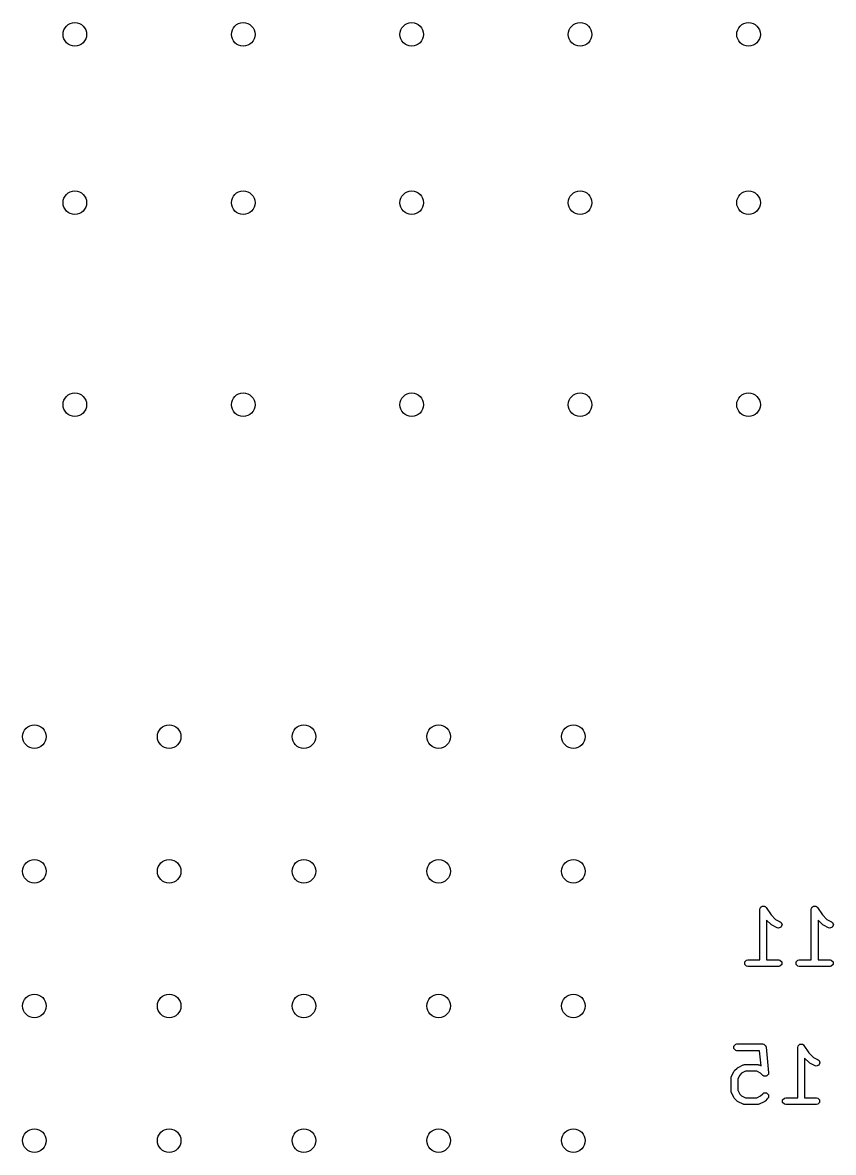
# Model space of a CAD drawing. Header units: inches. Extents: x 0.38 to 5.39, y 0.12 to 3.22.
# Drawn here: x 0.522 to 0.996, y 1.644 to 2.304 of the extents above; entities that cross this region are included whole.
import ezdxf

# ---------------------------------------------------------------- set-up
doc = ezdxf.new("R2010")
doc.units = ezdxf.units.IN
doc.header["$MEASUREMENT"] = 0
doc.layers.add('BLACK', color=250, linetype='CONTINUOUS')

msp = doc.modelspace()

# ---------------------------------------------------------------- linework, layer by layer
at = {"layer": 'BLACK', "linetype": 'CONTINUOUS'}
for p, q in [((0.95295, 1.78587), (0.9531, 1.78662)), ((0.95295, 1.75634), (0.95295, 1.78587)), ((0.9531, 1.78662), (0.95325, 1.78677)), ((0.95325, 1.78677), (0.95329, 1.78697)), ((0.95329, 1.78697), (0.95376, 1.78728)), ((0.95376, 1.78728), (0.95417, 1.78769)), ((0.95417, 1.78769), (0.95437, 1.78769)), ((0.95437, 1.78769), (0.95454, 1.7878)), ((0.95454, 1.7878), (0.9551, 1.78769)), ((0.9551, 1.78769), (0.95568, 1.78769)), ((0.95568, 1.78769), (0.95582, 1.78755)), ((0.95582, 1.78755), (0.95602, 1.78751)), ((0.95602, 1.78751), (0.95656, 1.78696)), ((0.95656, 1.78696), (0.95945, 1.78263)), ((0.98295, 1.78587), (0.9831, 1.78662)), ((0.98295, 1.75634), (0.98295, 1.78587)), ((0.9831, 1.78662), (0.98324, 1.78677)), ((0.98324, 1.78677), (0.98328, 1.78697)), ((0.98328, 1.78697), (0.98376, 1.78728)), ((0.98376, 1.78728), (0.98417, 1.78769)), ((0.98417, 1.78769), (0.98437, 1.78769)), ((0.98437, 1.78769), (0.98454, 1.7878)), ((0.98454, 1.7878), (0.9851, 1.78769)), ((0.9851, 1.78769), (0.98567, 1.78769)), ((0.98567, 1.78769), (0.98582, 1.78755)), ((0.98582, 1.78755), (0.98601, 1.78751)), ((0.98601, 1.78751), (0.98656, 1.78696)), ((0.98656, 1.78696), (0.98945, 1.78263)), ((0.95953, 1.77698), (0.95689, 1.77962)), ((0.95689, 1.77962), (0.95689, 1.75634)), ((0.95945, 1.78263), (0.96209, 1.77999)), ((0.96209, 1.77999), (0.9648, 1.77863)), ((0.9648, 1.77863), (0.96541, 1.77816)), ((0.96541, 1.77816), (0.96589, 1.77673)), ((0.98953, 1.77698), (0.98689, 1.77962)), ((0.98689, 1.77962), (0.98689, 1.75634)), ((0.98945, 1.78263), (0.99208, 1.77999)), ((0.99208, 1.77999), (0.9948, 1.77863)), ((0.9948, 1.77863), (0.99541, 1.77816)), ((0.99541, 1.77816), (0.99588, 1.77673)), ((0.95979, 1.7768), (0.95953, 1.77698)), ((0.96004, 1.77661), (0.95979, 1.7768)), ((0.96304, 1.77511), (0.96004, 1.77661)), ((0.96378, 1.77491), (0.96304, 1.77511)), ((0.96521, 1.77538), (0.96378, 1.77491)), ((0.96589, 1.77673), (0.96521, 1.77538)), ((0.98979, 1.7768), (0.98953, 1.77698)), ((0.99004, 1.77661), (0.98979, 1.7768)), ((0.99304, 1.77511), (0.99004, 1.77661)), ((0.99378, 1.77491), (0.99304, 1.77511)), ((0.99521, 1.77538), (0.99378, 1.77491)), ((0.99588, 1.77673), (0.99521, 1.77538)), ((0.94411, 1.75513), (0.94517, 1.75619)), ((0.94411, 1.75362), (0.94411, 1.75513)), ((0.94517, 1.75256), (0.94411, 1.75362)), ((0.94517, 1.75619), (0.94592, 1.75634)), ((0.94592, 1.75241), (0.94517, 1.75256)), ((0.94592, 1.75634), (0.95295, 1.75634)), ((0.96392, 1.75241), (0.94592, 1.75241)), ((0.95689, 1.75634), (0.96392, 1.75634)), ((0.96392, 1.75634), (0.96468, 1.75619)), ((0.96468, 1.75256), (0.96392, 1.75241)), ((0.96468, 1.75619), (0.96574, 1.75513)), ((0.96574, 1.75362), (0.96468, 1.75256)), ((0.96574, 1.75513), (0.96574, 1.75362)), ((0.9741, 1.75513), (0.97517, 1.75619)), ((0.9741, 1.75362), (0.9741, 1.75513)), ((0.97517, 1.75256), (0.9741, 1.75362)), ((0.97517, 1.75619), (0.97592, 1.75634)), ((0.97592, 1.75241), (0.97517, 1.75256)), ((0.97592, 1.75634), (0.98295, 1.75634)), ((0.99392, 1.75241), (0.97592, 1.75241)), ((0.98689, 1.75634), (0.99392, 1.75634)), ((0.99392, 1.75634), (0.99467, 1.75619)), ((0.99467, 1.75256), (0.99392, 1.75241)), ((0.99467, 1.75619), (0.99574, 1.75513)), ((0.99574, 1.75362), (0.99467, 1.75256)), ((0.99574, 1.75513), (0.99574, 1.75362)), ((0.93773, 1.70591), (0.9388, 1.70698)), ((0.93773, 1.70441), (0.93773, 1.70591)), ((0.9388, 1.70698), (0.93955, 1.70713)), ((0.93955, 1.70713), (0.95455, 1.70713)), ((0.95455, 1.70713), (0.95502, 1.70704)), ((0.95502, 1.70704), (0.95512, 1.70705)), ((0.95512, 1.70705), (0.95516, 1.70701)), ((0.95516, 1.70701), (0.9553, 1.70698)), ((0.9553, 1.70698), (0.95577, 1.70651)), ((0.95577, 1.70651), (0.95628, 1.70609)), ((0.95628, 1.70609), (0.95632, 1.70596)), ((0.95632, 1.70596), (0.95637, 1.70591)), ((0.95637, 1.70591), (0.95637, 1.70582)), ((0.95637, 1.70582), (0.95651, 1.70536)), ((0.95651, 1.70536), (0.95801, 1.69036)), ((0.97508, 1.70516), (0.97523, 1.70591)), ((0.97508, 1.67563), (0.97508, 1.70516)), ((0.97523, 1.70591), (0.97537, 1.70606)), ((0.97537, 1.70606), (0.97541, 1.70626)), ((0.97541, 1.70626), (0.97589, 1.70657)), ((0.97589, 1.70657), (0.97629, 1.70698)), ((0.97629, 1.70698), (0.97649, 1.70698)), ((0.97649, 1.70698), (0.97666, 1.70709)), ((0.97666, 1.70709), (0.97723, 1.70698)), ((0.97723, 1.70698), (0.9778, 1.70698)), ((0.9778, 1.70698), (0.97794, 1.70684)), ((0.97794, 1.70684), (0.97814, 1.7068)), ((0.97814, 1.7068), (0.97868, 1.70625)), ((0.97868, 1.70625), (0.98157, 1.70192)), ((0.9388, 1.70334), (0.93773, 1.70441)), ((0.93955, 1.70319), (0.9388, 1.70334)), ((0.95277, 1.70319), (0.93955, 1.70319)), ((0.95365, 1.69431), (0.95277, 1.70319)), ((0.98165, 1.69627), (0.97901, 1.69891)), ((0.97901, 1.69891), (0.97901, 1.67563)), ((0.98157, 1.70192), (0.98421, 1.69928)), ((0.98421, 1.69928), (0.98692, 1.69792)), ((0.98692, 1.69792), (0.98753, 1.69745)), ((0.93779, 1.69104), (0.93798, 1.69129)), ((0.93798, 1.69129), (0.93816, 1.69156)), ((0.93816, 1.69156), (0.93966, 1.69306)), ((0.93966, 1.69306), (0.93992, 1.69323)), ((0.93992, 1.69323), (0.94017, 1.69342)), ((0.94017, 1.69342), (0.94317, 1.69492)), ((0.94317, 1.69492), (0.94326, 1.69495)), ((0.94326, 1.69495), (0.9433, 1.69498)), ((0.9433, 1.69498), (0.94361, 1.69504)), ((0.94361, 1.69504), (0.94391, 1.69513)), ((0.94391, 1.69513), (0.94395, 1.69511)), ((0.94395, 1.69511), (0.94405, 1.69513)), ((0.94405, 1.69513), (0.95155, 1.69513)), ((0.95155, 1.69513), (0.95165, 1.69511)), ((0.95165, 1.69511), (0.95169, 1.69513)), ((0.95169, 1.69513), (0.95199, 1.69504)), ((0.95199, 1.69504), (0.9523, 1.69498)), ((0.9523, 1.69498), (0.95233, 1.69495)), ((0.95233, 1.69495), (0.95243, 1.69492)), ((0.95243, 1.69492), (0.95365, 1.69431)), ((0.98192, 1.6961), (0.98165, 1.69627)), ((0.98216, 1.6959), (0.98192, 1.6961)), ((0.98516, 1.6944), (0.98216, 1.6959)), ((0.9859, 1.6942), (0.98516, 1.6944)), ((0.98733, 1.69468), (0.9859, 1.6942)), ((0.98801, 1.69602), (0.98733, 1.69468)), ((0.98753, 1.69745), (0.98801, 1.69602)), ((0.93608, 1.68716), (0.9361, 1.68726)), ((0.93608, 1.67966), (0.93608, 1.68716)), ((0.93609, 1.6873), (0.93617, 1.68761)), ((0.9361, 1.68726), (0.93609, 1.6873)), ((0.93617, 1.68761), (0.93623, 1.68792)), ((0.93623, 1.68792), (0.93626, 1.68795)), ((0.93626, 1.68795), (0.93629, 1.68804)), ((0.93629, 1.68804), (0.93779, 1.69104)), ((0.94117, 1.689), (0.94002, 1.6867)), ((0.94002, 1.6867), (0.94002, 1.68013)), ((0.94222, 1.69005), (0.94117, 1.689)), ((0.94451, 1.69119), (0.94222, 1.69005)), ((0.95108, 1.69119), (0.94451, 1.69119)), ((0.95338, 1.69005), (0.95108, 1.69119)), ((0.95466, 1.68877), (0.95338, 1.69005)), ((0.95529, 1.68834), (0.95466, 1.68877)), ((0.9554, 1.68834), (0.95529, 1.68834)), ((0.95548, 1.68828), (0.9554, 1.68834)), ((0.95614, 1.68834), (0.95548, 1.68828)), ((0.9568, 1.68834), (0.95614, 1.68834)), ((0.95687, 1.68842), (0.9568, 1.68834)), ((0.95698, 1.68843), (0.95687, 1.68842)), ((0.9574, 1.68894), (0.95698, 1.68843)), ((0.95787, 1.68941), (0.9574, 1.68894)), ((0.95793, 1.68959), (0.95787, 1.68951)), ((0.95787, 1.68951), (0.95787, 1.68941)), ((0.95801, 1.69036), (0.95793, 1.68959)), ((0.9361, 1.67957), (0.93608, 1.67966)), ((0.93609, 1.67953), (0.9361, 1.67957)), ((0.93617, 1.67922), (0.93609, 1.67953)), ((0.93623, 1.67891), (0.93617, 1.67922)), ((0.93626, 1.67888), (0.93623, 1.67891)), ((0.93629, 1.67878), (0.93626, 1.67888)), ((0.93779, 1.67578), (0.93629, 1.67878)), ((0.94002, 1.68013), (0.94117, 1.67783)), ((0.95338, 1.67678), (0.95466, 1.67806)), ((0.95466, 1.67806), (0.95529, 1.67848)), ((0.95529, 1.67848), (0.9568, 1.67848)), ((0.9568, 1.67848), (0.95787, 1.67742)), ((0.93798, 1.67554), (0.93779, 1.67578)), ((0.93816, 1.67527), (0.93798, 1.67554)), ((0.93966, 1.67377), (0.93816, 1.67527)), ((0.93992, 1.6736), (0.93966, 1.67377)), ((0.94017, 1.6734), (0.93992, 1.6736)), ((0.94317, 1.6719), (0.94017, 1.6734)), ((0.94117, 1.67783), (0.94222, 1.67678)), ((0.94222, 1.67678), (0.94451, 1.67563)), ((0.94326, 1.67188), (0.94317, 1.6719)), ((0.9433, 1.67185), (0.94326, 1.67188)), ((0.94361, 1.67179), (0.9433, 1.67185)), ((0.94391, 1.6717), (0.94361, 1.67179)), ((0.94395, 1.67172), (0.94391, 1.6717)), ((0.94405, 1.6717), (0.94395, 1.67172)), ((0.95155, 1.6717), (0.94405, 1.6717)), ((0.94451, 1.67563), (0.95108, 1.67563)), ((0.95108, 1.67563), (0.95338, 1.67678)), ((0.95165, 1.67172), (0.95155, 1.6717)), ((0.95169, 1.6717), (0.95165, 1.67172)), ((0.95199, 1.67179), (0.95169, 1.6717)), ((0.9523, 1.67185), (0.95199, 1.67179)), ((0.95233, 1.67188), (0.9523, 1.67185)), ((0.95243, 1.6719), (0.95233, 1.67188)), ((0.95543, 1.6734), (0.95243, 1.6719)), ((0.95568, 1.6736), (0.95543, 1.6734)), ((0.95594, 1.67377), (0.95568, 1.6736)), ((0.95744, 1.67527), (0.95594, 1.67377)), ((0.95787, 1.67591), (0.95744, 1.67527)), ((0.95787, 1.67742), (0.95787, 1.67591)), ((0.96623, 1.67442), (0.96729, 1.67548)), ((0.96623, 1.67291), (0.96623, 1.67442)), ((0.96729, 1.67185), (0.96623, 1.67291)), ((0.96729, 1.67548), (0.96805, 1.67563)), ((0.96805, 1.6717), (0.96729, 1.67185)), ((0.96805, 1.67563), (0.97508, 1.67563)), ((0.98604, 1.6717), (0.96805, 1.6717)), ((0.97901, 1.67563), (0.98604, 1.67563)), ((0.98604, 1.67563), (0.9868, 1.67548)), ((0.9868, 1.67185), (0.98604, 1.6717)), ((0.9868, 1.67548), (0.98786, 1.67442)), ((0.98786, 1.67291), (0.9868, 1.67185)), ((0.98786, 1.67442), (0.98786, 1.67291))]:
    msp.add_line(p, q, dxfattribs=at)
at = {"layer": 'BLACK'}
for centre in [(0.5526, 2.29748), (0.5526, 2.29748), (0.65102, 2.29748), (0.65102, 2.29748), (0.74945, 2.29748), (0.74945, 2.29748), (0.84787, 2.29748), (0.84787, 2.29748), (0.9463, 2.29748), (0.9463, 2.29748), (0.5526, 2.19906), (0.5526, 2.19906), (0.65102, 2.19906), (0.65102, 2.19906), (0.74945, 2.19906), (0.74945, 2.19906), (0.84787, 2.19906), (0.84787, 2.19906), (0.9463, 2.19906), (0.9463, 2.19906), (0.5526, 2.08094), (0.5526, 2.08094), (0.65102, 2.08094), (0.65102, 2.08094), (0.74945, 2.08094), (0.74945, 2.08094), (0.84787, 2.08094), (0.84787, 2.08094), (0.9463, 2.08094), (0.9463, 2.08094), (0.52898, 1.88685), (0.52898, 1.88685), (0.60772, 1.88685), (0.60772, 1.88685), (0.68646, 1.88685), (0.68646, 1.88685), (0.7652, 1.88685), (0.7652, 1.88685), (0.84394, 1.88685), (0.84394, 1.88685), (0.52898, 1.80811), (0.52898, 1.80811), (0.60772, 1.80811), (0.60772, 1.80811), (0.68646, 1.80811), (0.68646, 1.80811), (0.7652, 1.80811), (0.7652, 1.80811), (0.84394, 1.80811), (0.84394, 1.80811), (0.52898, 1.72937), (0.52898, 1.72937), (0.60772, 1.72937), (0.60772, 1.72937), (0.68646, 1.72937), (0.68646, 1.72937), (0.7652, 1.72937), (0.7652, 1.72937), (0.84394, 1.72937), (0.84394, 1.72937), (0.52898, 1.65063), (0.52898, 1.65063), (0.60772, 1.65063), (0.60772, 1.65063), (0.68646, 1.65063), (0.68646, 1.65063), (0.7652, 1.65063), (0.7652, 1.65063), (0.84394, 1.65063), (0.84394, 1.65063)]:
    msp.add_circle(centre, 0.00689, dxfattribs=at)

doc.saveas('drawing.dxf')
